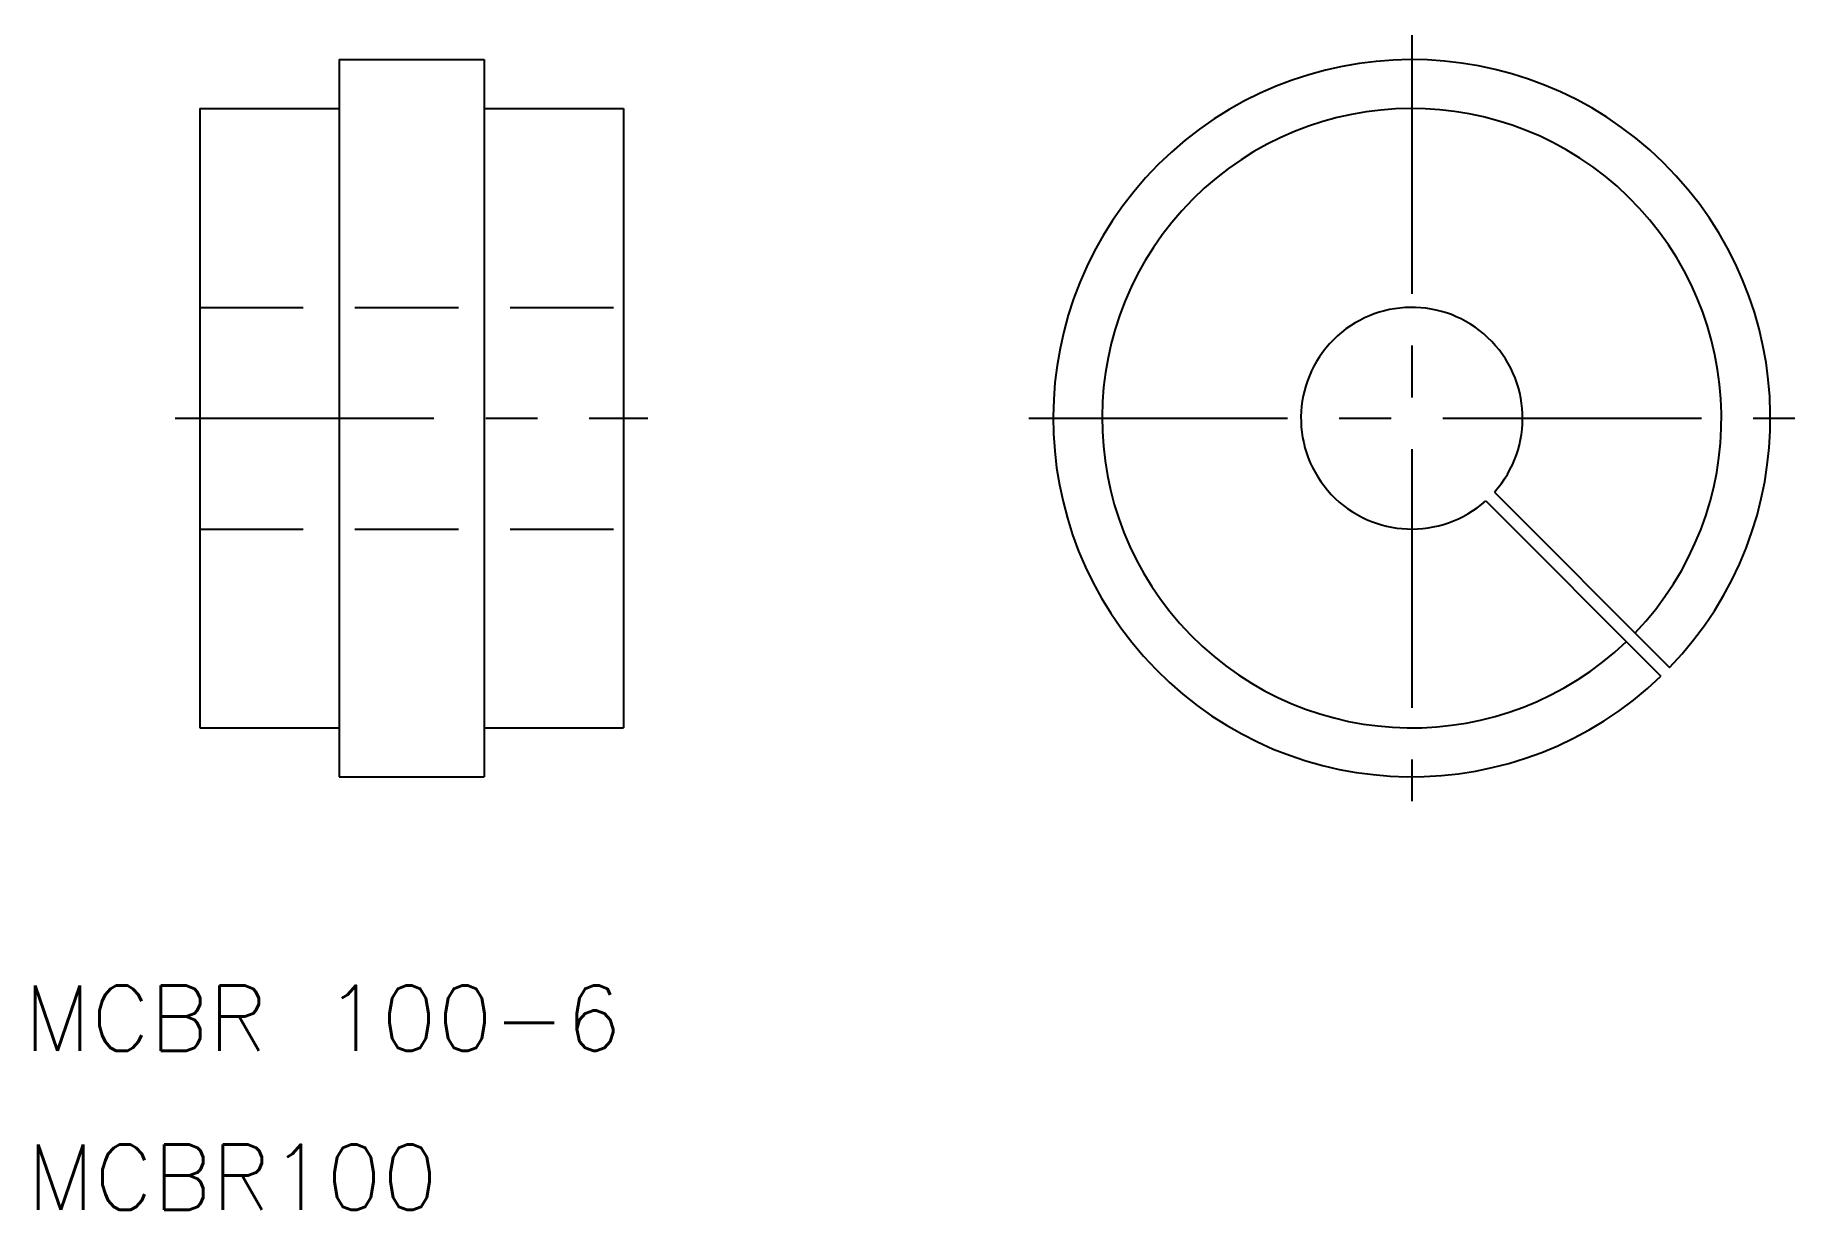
# Model space of a CAD drawing. Extents: x 143 to 359, y 270 to 414.
import ezdxf
from ezdxf.enums import TextEntityAlignment as Align

# ---------------------------------------------------------------- set-up
doc = ezdxf.new("R2010")
doc.units = 0
doc.linetypes.add('CENTER', pattern=[50.8, 31.75, -6.35, 6.35, -6.35])
doc.linetypes.add('DASHED', pattern=[19.05, 12.7, -6.35])
doc.layers.get('0').update_dxf_attribs({"linetype": 'CONTINUOUS'})
doc.layers.add('CENTER', color=1, linetype='CENTER')
doc.layers.add('NOTE', color=9, linetype='CONTINUOUS')
doc.styles.get("Standard").update_dxf_attribs({"font": 'txt.shx'})

msp = doc.modelspace()

# ---------------------------------------------------------------- linework, layer by layer
for p, q in [((180.096257, 411.425633), (180.096257, 323.425633)), ((180.096257, 411.425633), (197.896256, 411.425633)), ((184.546257, 411.425633), (184.546257, 411.425733)), ((188.996256, 411.425633), (188.996356, 411.425633)), ((197.896256, 411.425633), (197.896256, 323.425633)), ((162.996256, 405.425633), (162.996256, 329.425633)), ((162.996256, 405.425633), (180.096257, 405.425633)), ((197.896256, 405.425633), (214.996256, 405.425633)), ((214.996256, 405.425633), (214.996256, 329.425633)), ((320.804534, 357.293285), (342.310691, 335.787129)), ((321.865188, 358.353945), (343.371341, 336.847788)), ((162.996256, 329.425633), (180.096257, 329.425633)), ((197.896256, 329.425633), (214.996256, 329.425633)), ((180.096257, 323.425633), (197.896256, 323.425633))]:
    msp.add_line(p, q)
at = {"color": 3, "linetype": 'DASHED'}
for p, q in [((162.996256, 381.025633), (214.996256, 381.025633)), ((162.996256, 353.825633), (214.996256, 353.825633))]:
    msp.add_line(p, q, dxfattribs=at)
for radius, start, end in [(44, 315.97668, 314.02333), (38, 316.13091, 313.86908), (13.6, 318.1613, 311.83871)]:
    msp.add_arc((311.732841, 367.425633), radius, start, end)
at = {"layer": 'CENTER'}
for p, q in [((311.732841, 414.425633), (311.732841, 320.425633)), ((159.996256, 367.425633), (217.996256, 367.425633)), ((264.732841, 367.425633), (358.732841, 367.425633))]:
    msp.add_line(p, q, dxfattribs=at)

# ---------------------------------------------------------------- texts
at = {"layer": 'NOTE'}
for s, p in [('MCBR 100-6', (178.09342, 287.39609)), ('MCBR100', (167.026753, 267.88239))]:
    msp.add_text(s, height=8, dxfattribs=at).set_placement(p, align=Align.BOTTOM_CENTER)

doc.saveas('drawing.dxf')
